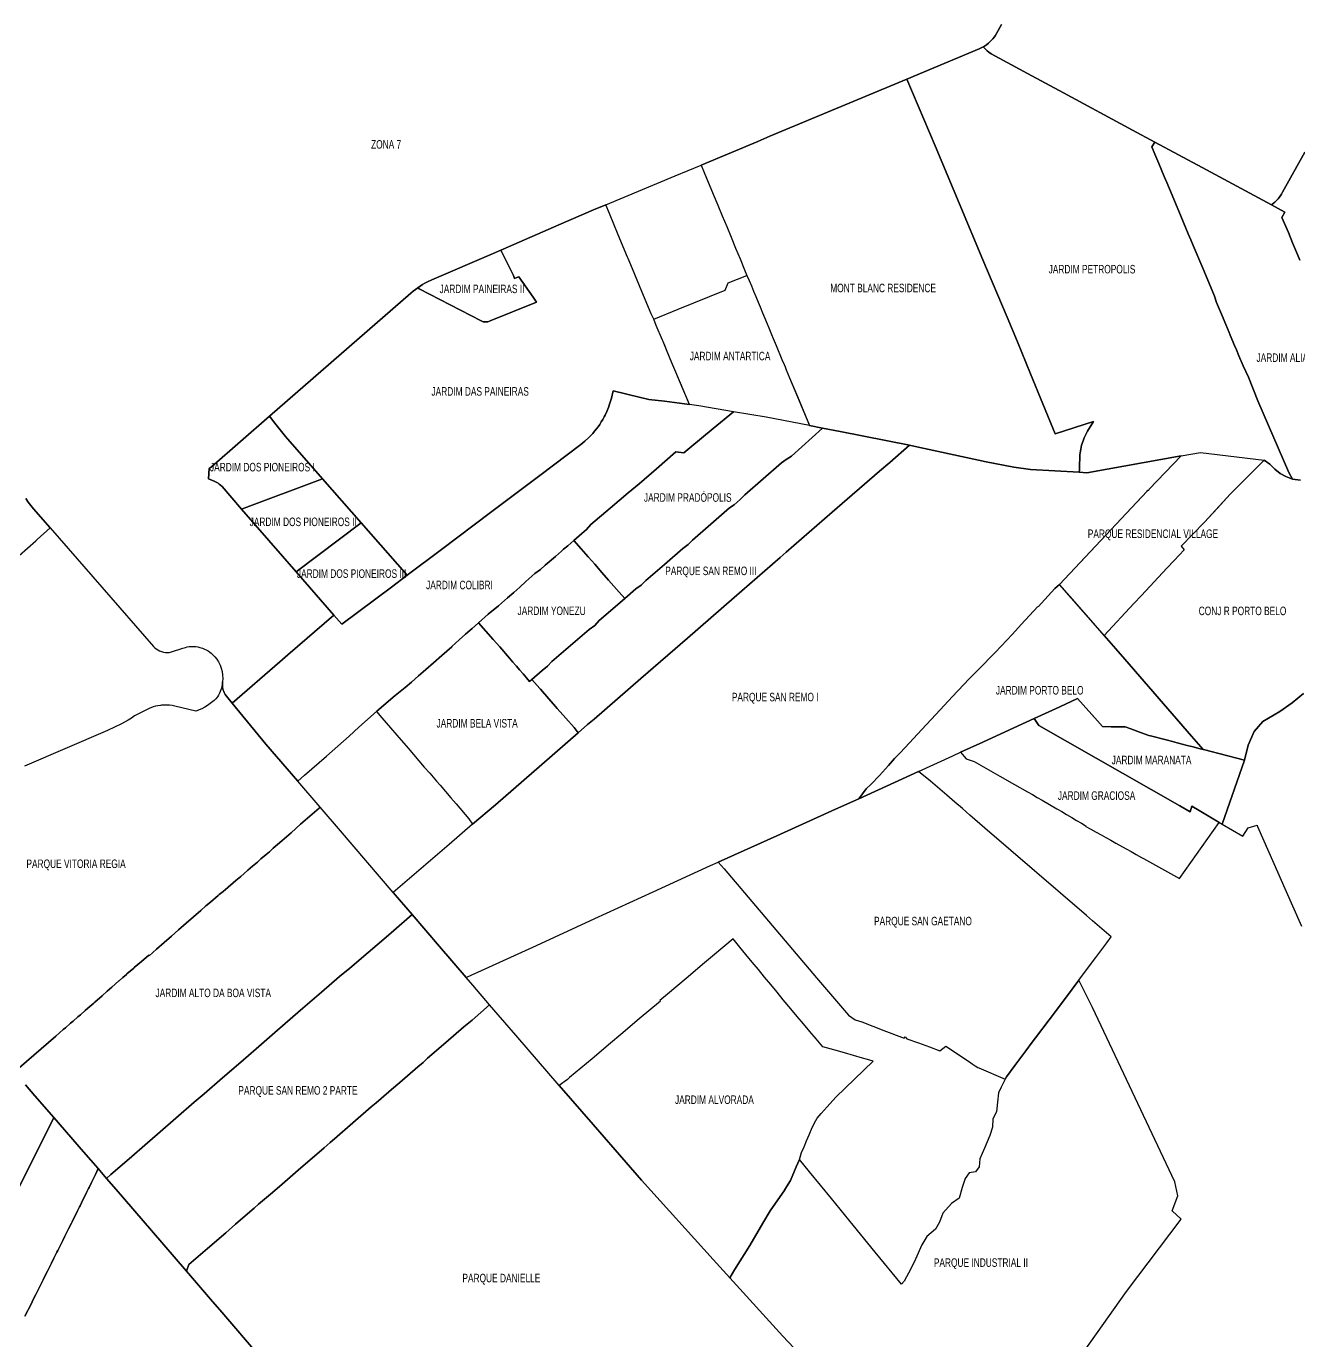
# Model space of a CAD drawing. Header units: millimetres. Extents: x 247112 to 276794, y 7363827 to 7397094.
# Drawn here: x 263044 to 264609, y 7367374 to 7368991 of the extents above; entities that cross this region are included whole.
import ezdxf
from ezdxf.enums import TextEntityAlignment as Align

# ---------------------------------------------------------------- set-up
doc = ezdxf.new("R2010")
doc.units = ezdxf.units.MM
doc.layers.add('BAIRRO', color=3, linetype='Continuous')
doc.styles.add('GEOMAIS', font='', dxfattribs={"width": 0.7, "height": 0.2})
doc.styles.get('GEOMAIS').set_extended_font_data('Arial')

msp = doc.modelspace()

# ---------------------------------------------------------------- linework, layer by layer
at = {"layer": 'BAIRRO'}
for points in [[(263043.50935, 7368409.77588), (263046.54516, 7368405.55339), (263049.71346, 7368401.42939), (263053.01108, 7368397.40804), (263073.66314, 7368373.71324), (263200.6573, 7368228.00866), (263202.25748, 7368226.35542), (263204.02134, 7368224.87808), (263205.92965, 7368223.59273), (263207.9616, 7368222.51341), (263209.37403, 7368221.91422), (263211.56224, 7368221.20324), (263213.05711, 7368220.85781), (263215.33541, 7368220.53669), (263216.86752, 7368220.45546), (263218.40157, 7368220.48106), (263219.93013, 7368220.61336), (263221.44576, 7368220.85172), (263222.94114, 7368221.19498), (263236.9272, 7368225.85271), (263239.95834, 7368226.77049), (263242.27431, 7368227.28419), (263244.61958, 7368227.641), (263246.98354, 7368227.83931), (263249.35548, 7368227.87822), (263252.90487, 7368227.63754), (263255.24985, 7368227.27877), (263257.56539, 7368226.76314), (263260.96064, 7368225.70088), (263263.29331, 7368224.74836), (263265.55589, 7368223.63959), (263267.73793, 7368222.37969), (263269.82935, 7368220.97448), (263271.82049, 7368219.43046), (263273.70215, 7368217.75475), (263276.3005, 7368215.01137), (263278.46161, 7368212.22505), (263280.596, 7368208.82409), (263282.4822, 7368205.00475), (263283.96053, 7368201.0098), (263285.01491, 7368196.88265), (263285.63389, 7368192.66816), (263285.81074, 7368188.41213), (263285.54353, 7368184.16081), (263285.40869, 7368182.47891), (263285.39154, 7368180.79169), (263285.49215, 7368179.10739), (263285.71005, 7368177.43422), (263286.04416, 7368175.78033), (263286.49286, 7368174.15379), (263287.05396, 7368172.56251), (263287.72474, 7368171.01427), (263288.92922, 7368168.78904), (263290.35977, 7368166.70194), (263297.44265, 7368158.12947), (263356.24788, 7368209.08582), (263365.81353, 7368217.37473), (263422.51452, 7368266.5077), (263376.32223, 7368319.53887), (263308.91648, 7368396.92419), (263297.18171, 7368410.91396), (263285.02193, 7368424.53594), (263283.05812, 7368426.46638), (263281.64634, 7368427.64057), (263280.15972, 7368428.71843), (263277.80389, 7368430.14434), (263275.31788, 7368431.32877), (263268.32514, 7368434.24241), (263269.21197, 7368446.84014), (263272.00723, 7368449.06266), (263343.55662, 7368511.35492), (263517.18824, 7368662.67446), (263519.93725, 7368664.98489), (263522.76724, 7368667.19538), (263525.67459, 7368669.30309), (263528.58676, 7368671.26084), (263531.56567, 7368673.11545), (263534.60767, 7368674.86467), (263537.70902, 7368676.50635), (263542.84495, 7368678.93058), (263618.32587, 7368711.52548), (263628.01607, 7368715.71375), (263630.78871, 7368716.91213), (263699.3694, 7368746.55388), (263742.00552, 7368764.98194), (263757.15706, 7368771.31627), (263842.18836, 7368806.86487), (263874.28066, 7368820.28152), (263944.03641, 7368849.44395), (263958.95479, 7368855.6808), (264127.32559, 7368926.06345), (264147.98749, 7368934.69968), (264216.25575, 7368963.23433), (264218.85455, 7368964.41942), (264221.3724, 7368965.76796), (264222.72662, 7368966.58214), (264225.3446, 7368968.3514), (264227.83113, 7368970.30109), (264229.0212, 7368971.34058), (264231.23965, 7368973.49255), (264233.30419, 7368975.79259), (264235.20496, 7368978.22971), (264235.20496, 7368978.22971), (264236.09106, 7368979.49607), (264237.72941, 7368982.11682), (264243.62469, 7368993.08792)], [(264243.62469, 7368993.08792), (264237.72941, 7368982.11682), (264236.09106, 7368979.49607), (264235.20496, 7368978.22971), (264233.30419, 7368975.79259), (264231.23965, 7368973.49255), (264229.0212, 7368971.34058), (264227.83113, 7368970.30109), (264225.3446, 7368968.3514), (264222.72662, 7368966.58214), (264221.3724, 7368965.76796), (264223.66246, 7368963.10745), (264226.20603, 7368960.68818), (264228.03021, 7368959.22133), (264230.93901, 7368957.25626), (264275.90042, 7368932.9527), (264319.977, 7368909.17025), (264404.89746, 7368863.34962), (264432.32161, 7368848.55234), (264490.5487, 7368817.13469), (264575.73734, 7368771.16936), (264577.99462, 7368772.85614), (264580.14128, 7368774.68161), (264582.16882, 7368776.63855), (264584.06919, 7368778.7192), (264586.62802, 7368782.00159), (264588.15964, 7368784.31584), (264589.5449, 7368786.72057), (264616.77493, 7368836.30251)], [(264610.65318, 7368703.38801), (264607.80527, 7368710.25872), (264601.86475, 7368724.74435), (264596.65412, 7368737.4502), (264588.70408, 7368755.54743), (264592.15651, 7368762.31004), (264575.73734, 7368771.16936), (264490.5487, 7368817.13469), (264490.5487, 7368817.13469), (264432.32161, 7368848.55234), (264428.51667, 7368842.76638), (264432.41858, 7368833.50188), (264437.21422, 7368822.11533), (264443.94518, 7368806.13369), (264447.21476, 7368798.88217), (264450.24335, 7368791.09573), (264461.91191, 7368763.45794), (264473.58047, 7368735.82017), (264476.78982, 7368728.42846), (264479.70233, 7368721.14998), (264491.44421, 7368693.24837), (264502.8987, 7368666.02968), (264505.87562, 7368659.14024), (264508.34813, 7368650.98128), (264514.23556, 7368636.96793), (264519.7357, 7368623.87639), (264523.84145, 7368614.10382), (264525.11965, 7368611.06143), (264530.5036, 7368598.24647), (264532.82761, 7368592.71482), (264535.88755, 7368585.4315), (264541.07038, 7368573.09526), (264547.7068, 7368559.24631), (264559.04323, 7368530.20188), (264597.09961, 7368441.82641), (264601.9064, 7368433.79586), (264611.54446, 7368432.66708)], [(264616.77493, 7368836.30251), (264589.5449, 7368786.72057), (264588.15964, 7368784.31584), (264586.62802, 7368782.00159), (264584.06919, 7368778.7192), (264582.16882, 7368776.63855), (264580.14128, 7368774.68161), (264577.99462, 7368772.85614), (264575.73734, 7368771.16936), (264592.15651, 7368762.31004), (264588.70408, 7368755.54743), (264596.65412, 7368737.4502), (264601.86475, 7368724.74435), (264607.80527, 7368710.25872), (264610.65318, 7368703.38801)], [(264611.54446, 7368432.66708), (264601.9064, 7368433.79586), (264601.9064, 7368433.79586), (264601.9064, 7368433.79586), (264593.57078, 7368437.18221), (264593.57078, 7368437.18221), (264593.57078, 7368437.18221), (264586.71126, 7368440.82904), (264586.71126, 7368440.82904), (264586.71126, 7368440.82904), (264579.85174, 7368446.0388), (264579.85174, 7368446.0388), (264579.85174, 7368446.0388), (264573.68685, 7368452.20369), (264573.68685, 7368452.20369), (264573.68685, 7368452.20369), (264566.78879, 7368457.31219), (264566.78879, 7368457.31219), (264566.78879, 7368457.31219), (264531.65797, 7368421.95233), (264531.65797, 7368421.95233), (264525.10404, 7368415.24458), (264525.10404, 7368415.24458), (264525.10404, 7368415.24458), (264508.91187, 7368397.65309), (264508.91187, 7368397.65309), (264508.91187, 7368397.65309), (264493.27724, 7368380.66731), (264493.27724, 7368380.66731), (264493.27724, 7368380.66731), (264464.60963, 7368351.17981), (264464.60963, 7368351.17981), (264464.60963, 7368351.17981), (264468.61331, 7368346.6117), (264456.3546, 7368333.56639), (264447.2641, 7368324.07697), (264415.81306, 7368290.46369), (264406.61971, 7368280.55934), (264369.95849, 7368241.44984), (264369.95849, 7368241.44984), (264369.95849, 7368241.44984), (264395.60079, 7368212.13377), (264395.60079, 7368212.13377), (264395.60079, 7368212.13377), (264477.6372, 7368117.40927), (264477.6372, 7368117.40927), (264477.6372, 7368117.40927), (264491.67961, 7368101.195), (264491.67961, 7368101.195), (264491.67961, 7368101.195), (264493.95886, 7368100.6104), (264493.95886, 7368100.6104), (264493.95886, 7368100.6104), (264501.73501, 7368098.61198), (264501.73501, 7368098.61198), (264501.73501, 7368098.61198), (264511.19562, 7368096.18939), (264511.19562, 7368096.18939), (264511.19562, 7368096.18939), (264542.7678, 7368088.09152), (264542.7678, 7368088.09152), (264542.7678, 7368088.09152), (264547.00151, 7368106.5434), (264547.00151, 7368106.5434), (264547.00151, 7368106.5434), (264554.62561, 7368123.21177), (264554.62561, 7368123.21177), (264554.62561, 7368123.21177), (264565.40268, 7368135.35839), (264565.40268, 7368135.35839), (264565.40268, 7368135.35839), (264585.93658, 7368147.79719), (264585.93658, 7368147.79719), (264585.93658, 7368147.79719), (264601.17378, 7368158.37859), (264601.17378, 7368158.37859), (264601.17378, 7368158.37859), (264615.24658, 7368170.01719)], [(263035.3603, 7368339.85276), (263055.7839, 7368357.75881), (263057.73164, 7368359.46647), (263073.66314, 7368373.71324), (263053.01108, 7368397.40804), (263049.71346, 7368401.42939), (263046.54516, 7368405.55339), (263046.54516, 7368405.55339), (263043.50935, 7368409.77588)], [(263034.87919, 7367708.94739), (263044.32348, 7367717.13362), (263053.39001, 7367724.9924), (263062.38196, 7367732.78654), (263071.4482, 7367740.64507), (263080.51667, 7367748.50554), (263089.58514, 7367756.366), (263092.26073, 7367758.68518), (263098.65361, 7367764.22647), (263101.72743, 7367766.89082), (263107.72208, 7367772.08693), (263110.79532, 7367774.75079), (263116.71683, 7367779.8835), (263119.86327, 7367782.61081), (263127.24778, 7367789.01163), (263128.5579, 7367790.14723), (263137.62585, 7367798.00724), (263143.79487, 7367803.62336), (263149.23533, 7367808.77909), (263158.24472, 7367816.53286), (263158.79229, 7367817.00411), (263162.79241, 7367820.44674), (263167.34012, 7367824.36064), (263167.88172, 7367824.82705), (263176.41077, 7367832.16713), (263176.97585, 7367832.65345), (263185.73926, 7367840.19552), (263194.84967, 7367848.03622), (263195.47297, 7367847.31203), (263204.33898, 7367855.25509), (263213.98617, 7367863.55647), (263222.66462, 7367871.54745), (263231.5327, 7367879.17959), (263241.01519, 7367887.34051), (263249.96942, 7367895.0468), (263259.06551, 7367902.87518), (263265.16944, 7367908.55283), (263270.68432, 7367913.20536), (263280.30294, 7367921.36196), (263281.58299, 7367922.44744), (263286.40452, 7367926.53609), (263291.95606, 7367931.2438), (263292.67631, 7367931.85458), (263298.77785, 7367937.02868), (263302.00883, 7367939.76855), (263307.93095, 7367944.79052), (263312.38122, 7367948.56435), (263316.89526, 7367952.47894), (263322.61148, 7367957.43608), (263328.42641, 7367962.47882), (263332.8687, 7367966.3312), (263339.09037, 7367971.72666), (263343.2111, 7367975.30018), (263348.07541, 7367979.51853), (263358.65223, 7367988.69081), (263370.0118, 7367998.54189), (263381.4587, 7368009.08598), (263404.28388, 7368028.81856), (263405.70119, 7368030.04384), (263378.13391, 7368062.19297), (263339.02387, 7368107.80334), (263297.44265, 7368158.12947), (263290.35977, 7368166.70194), (263288.92922, 7368168.78904), (263287.72474, 7368171.01427), (263287.05396, 7368172.56251), (263286.49286, 7368174.15379), (263286.04416, 7368175.78033), (263285.71005, 7368177.43422), (263285.49215, 7368179.10739), (263285.39154, 7368180.79169), (263285.40869, 7368182.47891), (263285.54353, 7368184.16081), (263284.57215, 7368178.46365), (263284.14714, 7368176.40891), (263283.57911, 7368174.38903), (263282.87086, 7368172.41395), (263282.02587, 7368170.49338), (263280.51127, 7368167.73536), (263279.34404, 7368165.99175), (263277.37132, 7368163.5404), (263275.15198, 7368161.30989), (263272.08008, 7368158.70946), (263270.48181, 7368157.48621), (263267.16925, 7368155.20022), (263263.71393, 7368153.13635), (263260.13072, 7368151.30348), (263252.63062, 7368148.11601), (263227.02177, 7368154.35147), (263223.7844, 7368155.02818), (263220.50966, 7368155.49137), (263217.2116, 7368155.73905), (263213.90441, 7368155.77015), (263210.60228, 7368155.58455), (263209.09413, 7368155.42458), (263206.09813, 7368154.95357), (263203.14038, 7368154.28302), (263200.23418, 7368153.41592), (263197.39256, 7368152.35617), (263195.99997, 7368151.7555), (263177.30058, 7368142.40289), (263173.49431, 7368139.55802), (263169.44541, 7368137.07055), (263161.13919, 7368132.63086), (263152.70712, 7368128.4351), (263144.15637, 7368124.48684), (263041.82462, 7368080.72563)], [(264615.24658, 7368170.01719), (264601.17378, 7368158.37859), (264585.93658, 7368147.79719), (264565.40268, 7368135.35839), (264554.62561, 7368123.21177), (264547.00151, 7368106.5434), (264542.7678, 7368088.09152), (264515.31691, 7368009.22026), (264540.67816, 7367994.24757), (264547.33663, 7368004.838), (264558.38453, 7368007.91282), (264558.84227, 7368006.51293), (264578.69015, 7367960.91622), (264592.45367, 7367929.8373), (264612.96691, 7367883.51708)], [(263043.16757, 7367688.37356), (263054.7764, 7367675.01668), (263078.10866, 7367648.17107), (263114.73676, 7367606.02754), (263132.47569, 7367585.6175), (263132.70318, 7367585.35291), (263143.03756, 7367573.33351), (263148.22144, 7367577.90123), (263170.71271, 7367597.5351), (263193.12743, 7367617.10214), (263205.49858, 7367627.78016), (263228.22673, 7367647.50378), (263250.66491, 7367666.97576), (263262.84431, 7367677.25664), (263285.55706, 7367697.23882), (263307.92011, 7367716.37628), (263327.08136, 7367732.91524), (263349.89572, 7367752.72128), (263372.1954, 7367772.08051), (263384.23486, 7367782.71664), (263407.20439, 7367802.53557), (263429.46412, 7367821.74206), (263442.11703, 7367831.83118), (263464.64641, 7367851.16388), (263486.81638, 7367870.18817), (263496.36484, 7367878.46227), (263518.9529, 7367897.96902), (263495.63687, 7367925.16032), (263430.57693, 7368001.03361), (263405.70119, 7368030.04384), (263405.70119, 7368030.04384), (263404.28388, 7368028.81856), (263381.4587, 7368009.08598), (263370.0118, 7367998.54189), (263358.65223, 7367988.69081), (263348.07541, 7367979.51853), (263343.2111, 7367975.30018), (263339.09037, 7367971.72666), (263332.8687, 7367966.3312), (263328.42641, 7367962.47882), (263322.61148, 7367957.43608), (263316.89526, 7367952.47894), (263312.38122, 7367948.56435), (263307.93095, 7367944.79052), (263302.00883, 7367939.76855), (263298.77785, 7367937.02868), (263292.67631, 7367931.85458), (263291.95606, 7367931.2438), (263286.40452, 7367926.53609), (263281.58299, 7367922.44744), (263280.30294, 7367921.36196), (263270.68432, 7367913.20536), (263265.16944, 7367908.55283), (263259.06551, 7367902.87518), (263249.96942, 7367895.0468), (263241.01519, 7367887.34051), (263231.5327, 7367879.17959), (263222.66462, 7367871.54745), (263213.98617, 7367863.55647), (263204.33898, 7367855.25509), (263195.47297, 7367847.31203), (263194.84967, 7367848.03622), (263185.73926, 7367840.19552), (263176.97585, 7367832.65345), (263176.41077, 7367832.16713), (263167.88172, 7367824.82705), (263167.34012, 7367824.36064), (263162.79241, 7367820.44674), (263158.79229, 7367817.00411), (263158.24472, 7367816.53286), (263149.23533, 7367808.77909), (263143.79487, 7367803.62336), (263137.62585, 7367798.00724), (263128.5579, 7367790.14723), (263127.24778, 7367789.01163), (263119.86327, 7367782.61081), (263116.71683, 7367779.8835), (263110.79532, 7367774.75079), (263107.72208, 7367772.08693), (263101.72743, 7367766.89082), (263098.65361, 7367764.22647), (263092.26073, 7367758.68518), (263089.58514, 7367756.366), (263080.51667, 7367748.50554), (263071.4482, 7367740.64507), (263062.38196, 7367732.78654), (263053.39001, 7367724.9924), (263044.32348, 7367717.13362), (263034.87919, 7367708.94739)], [(264250.03874, 7367225.88934), (264397.57106, 7367434.1855), (264464.89906, 7367523.31594), (264453.69757, 7367533.23475), (264460.71624, 7367551.81123), (264457.17542, 7367568.94904), (264355.71339, 7367783.44273), (264338.98911, 7367817.36281), (264322.37704, 7367795.18393), (264302.37738, 7367768.48225), (264285.78679, 7367746.33206), (264281.62326, 7367740.7733), (264273.80669, 7367730.33735), (264260.22829, 7367712.20873), (264249.84096, 7367698.34054), (264248.39833, 7367695.44089), (264243.49235, 7367685.57999), (264240.12651, 7367678.41401), (264238.72308, 7367667.18656), (264237.67051, 7367655.08196), (264233.10935, 7367646.66137), (264232.7585, 7367636.48649), (264229.42535, 7367625.96075), (264222.75905, 7367610.34757), (264216.96989, 7367597.54126), (264216.09274, 7367587.71723), (264211.70702, 7367581.40179), (264204.16357, 7367580.0986), (264199.15132, 7367573.33206), (264195.39213, 7367562.05448), (264191.63293, 7367548.772), (264182.36026, 7367542.25607), (264171.58391, 7367530.47726), (264167.32349, 7367519.4503), (264162.56185, 7367510.92946), (264152.03611, 7367501.65679), (264145.77079, 7367491.38166), (264138.00179, 7367474.08938), (264132.23769, 7367462.05996), (264123.96747, 7367447.02319), (264120.76777, 7367442.92757), (264088.47948, 7367482.40907), (264061.2617, 7367515.69044), (264034.51064, 7367548.40111), (264007.6356, 7367581.26339), (263995.23931, 7367596.42133), (263991.23374, 7367587.67973), (263984.304, 7367570.76466), (263984.25732, 7367570.6507), (263977.15461, 7367559.47091), (263977.0719, 7367559.35015), (263959.35624, 7367533.48298), (263950.05332, 7367518.26648), (263934.03301, 7367490.73638), (263915.45971, 7367460.75602), (263909.52135, 7367450.81166), (263974.85489, 7367379.09373), (264037.16429, 7367312.96696)], [(264037.16429, 7367312.96696), (263974.85489, 7367379.09373), (263909.52135, 7367450.81166), (263888.9066, 7367473.44088), (263800.85859, 7367571.28755), (263768.62301, 7367608.30158), (263741.3667, 7367639.59825), (263699.68492, 7367687.71948), (263699.68492, 7367687.71948), (263646.23685, 7367749.4248), (263624.48262, 7367774.53987), (263614.10814, 7367786.69052), (263592.5751, 7367768.10179), (263582.28418, 7367759.85525), (263560.23492, 7367740.69145), (263537.82821, 7367721.21697), (263532.30522, 7367716.07288), (263525.91512, 7367710.64288), (263503.6554, 7367691.43639), (263493.50749, 7367682.68042), (263480.73836, 7367671.557), (263474.73033, 7367666.37048), (263468.36293, 7367661.18646), (263445.96358, 7367641.74071), (263423.20925, 7367621.98678), (263417.92486, 7367617.33227), (263410.48442, 7367610.9092), (263404.36861, 7367605.55432), (263381.88507, 7367586.14198), (263358.8536, 7367566.25655), (263346.97971, 7367555.98918), (263329.96723, 7367541.41673), (263324.41608, 7367536.66176), (263316.28804, 7367529.69949), (263301.56086, 7367517.08456), (263289.52213, 7367506.35584), (263266.93715, 7367486.88375), (263244.25415, 7367467.40836), (263241.09254, 7367459.29065), (263270.72488, 7367424.82674), (263284.63326, 7367408.6506), (263331.05738, 7367354.65702)], [(262998.09403, 7367488.4823), (263078.10866, 7367648.17107), (263054.7764, 7367675.01668), (263043.16757, 7367688.37356)], [(263042.56686, 7367403.57954), (263046.12624, 7367410.72958), (263047.02332, 7367412.53164), (263049.6914, 7367417.89125), (263051.47501, 7367421.47416), (263053.25657, 7367425.05293), (263055.93147, 7367430.42626), (263056.82173, 7367432.21461), (263060.3869, 7367439.37628), (263064.84335, 7367448.32838), (263067.30033, 7367453.90775), (263070.30501, 7367459.26516), (263075.13692, 7367468.97146), (263078.26024, 7367475.24556), (263081.8254, 7367482.40724), (263082.822, 7367484.40919), (263085.39057, 7367489.56891), (263087.08058, 7367492.9638), (263088.95573, 7367496.73059), (263091.62587, 7367502.09435), (263092.51566, 7367503.88174), (263096.08083, 7367511.04342), (263099.63327, 7367518.17955), (263100.44995, 7367519.82009), (263103.19844, 7367525.34122), (263105.01242, 7367528.98514), (263106.7636, 7367532.5029), (263109.57489, 7367538.15019), (263110.32877, 7367539.66457), (263113.89393, 7367546.82625), (263117.30855, 7367553.68551), (263118.35039, 7367555.77834), (263120.87371, 7367560.84718), (263121.42534, 7367561.95529), (263124.5003, 7367568.13223), (263129.41073, 7367577.99628), (263132.70318, 7367585.35291), (263132.47569, 7367585.6175), (263132.47569, 7367585.6175), (263114.73676, 7367606.02754), (263078.10866, 7367648.17107), (262998.09403, 7367488.4823)], [(263331.05738, 7367354.65702), (263284.63326, 7367408.6506), (263270.72488, 7367424.82674), (263241.09254, 7367459.29065), (263198.26905, 7367509.09651), (263154.73951, 7367559.72356), (263143.03756, 7367573.33351), (263132.70318, 7367585.35291), (263129.41073, 7367577.99628), (263124.5003, 7367568.13223), (263121.42534, 7367561.95529), (263120.87371, 7367560.84718), (263118.35039, 7367555.77834), (263117.30855, 7367553.68551), (263113.89393, 7367546.82625), (263110.32877, 7367539.66457), (263109.57489, 7367538.15019), (263106.7636, 7367532.5029), (263105.01242, 7367528.98514), (263103.19844, 7367525.34122), (263100.44995, 7367519.82009), (263099.63327, 7367518.17955), (263096.08083, 7367511.04342), (263092.51566, 7367503.88174), (263091.62587, 7367502.09435), (263088.95573, 7367496.73059), (263087.08058, 7367492.9638), (263085.39057, 7367489.56891), (263082.822, 7367484.40919), (263081.8254, 7367482.40724), (263078.26024, 7367475.24556), (263075.13692, 7367468.97146), (263070.30501, 7367459.26516), (263067.30033, 7367453.90775), (263064.84335, 7367448.32838), (263060.3869, 7367439.37628), (263056.82173, 7367432.21461), (263055.93147, 7367430.42626), (263053.25657, 7367425.05293), (263051.47501, 7367421.47416), (263049.6914, 7367417.89125), (263047.02332, 7367412.53164), (263046.12624, 7367410.72958), (263042.56686, 7367403.57954)]]:
    msp.add_lwpolyline(points, dxfattribs=at)
for points in [[(264566.78879, 7368457.31219), (264573.68685, 7368452.20369), (264579.85174, 7368446.0388), (264586.71126, 7368440.82904), (264593.57078, 7368437.18221), (264601.9064, 7368433.79586), (264597.09961, 7368441.82641), (264559.04323, 7368530.20188), (264547.7068, 7368559.24631), (264541.07038, 7368573.09526), (264535.88755, 7368585.4315), (264532.82761, 7368592.71482), (264530.5036, 7368598.24647), (264525.11965, 7368611.06143), (264523.84145, 7368614.10382), (264519.7357, 7368623.87639), (264514.23556, 7368636.96793), (264508.34813, 7368650.98128), (264505.87562, 7368659.14024), (264502.8987, 7368666.02968), (264491.44421, 7368693.24837), (264479.70233, 7368721.14998), (264476.78982, 7368728.42846), (264473.58047, 7368735.82017), (264461.91191, 7368763.45794), (264450.24335, 7368791.09573), (264447.21476, 7368798.88217), (264443.94518, 7368806.13369), (264437.21422, 7368822.11533), (264432.41858, 7368833.50188), (264428.51667, 7368842.76638), (264432.32161, 7368848.55234), (264404.89746, 7368863.34962), (264319.977, 7368909.17025), (264275.90042, 7368932.9527), (264230.93901, 7368957.25626), (264228.03021, 7368959.22133), (264226.20603, 7368960.68818), (264223.66246, 7368963.10745), (264221.3724, 7368965.76796), (264221.3724, 7368965.76796), (264218.85455, 7368964.41942), (264216.25575, 7368963.23433), (264147.98749, 7368934.69968), (264127.32559, 7368926.06345), (264162.00438, 7368843.73042), (264191.69157, 7368773.22562), (264221.00594, 7368703.60621), (264250.64035, 7368633.22675), (264263.51058, 7368602.66092), (264279.51692, 7368563.55303), (264309.89443, 7368489.33242), (264357.04283, 7368504.62581), (264349.60538, 7368492.92488), (264347.32311, 7368488.75739), (264345.33561, 7368484.44154), (264344.45546, 7368482.23445), (264342.92765, 7368477.73528), (264342.28184, 7368475.44862), (264341.23029, 7368470.81494), (264340.50291, 7368466.11945), (264340.26194, 7368463.75559), (264340.02689, 7368459.00991), (264339.85014, 7368451.66173), (264339.7432, 7368447.21548), (264339.58958, 7368445.13368), (264339.21, 7368442.19982), (264348.53382, 7368441.64873), (264464.90383, 7368462.40528), (264488.57921, 7368466.62818), (264566.78879, 7368457.31219)], [(263905.8031, 7368744.47673), (263911.24986, 7368731.37838), (263916.77894, 7368718.08213), (263922.30803, 7368704.78589), (263927.8371, 7368691.48965), (263930.71769, 7368684.56238), (263933.36617, 7368678.1934), (263936.09346, 7368671.63478), (263938.89525, 7368664.89715), (263941.46925, 7368658.70714), (263944.42432, 7368651.6009), (263946.84504, 7368645.7795), (263949.95336, 7368638.30464), (263952.22082, 7368632.85187), (263955.48247, 7368625.00841), (263957.59661, 7368619.92423), (263961.01154, 7368611.71216), (263962.9724, 7368606.99659), (263966.54057, 7368598.41589), (263968.34818, 7368594.06896), (263972.06964, 7368585.11964), (263973.72397, 7368581.14132), (263976.40449, 7368574.69525), (263977.59871, 7368571.82339), (263979.09976, 7368568.21369), (263983.12784, 7368558.52716), (263992.64294, 7368535.64536), (264007.59269, 7368499.69438), (264023.63586, 7368496.64338), (264045.47669, 7368492.48982), (264130.61138, 7368475.48903), (264139.73398, 7368473.66732), (264224.72482, 7368455.13439), (264258.75011, 7368448.32933), (264279.59965, 7368445.72314), (264339.21, 7368442.19982), (264339.58958, 7368445.13368), (264339.7432, 7368447.21548), (264339.85014, 7368451.66173), (264340.02689, 7368459.00991), (264340.26194, 7368463.75559), (264340.50291, 7368466.11945), (264341.23029, 7368470.81494), (264342.28184, 7368475.44862), (264342.92765, 7368477.73528), (264344.45546, 7368482.23445), (264345.33561, 7368484.44154), (264347.32311, 7368488.75739), (264349.60538, 7368492.92488), (264357.04283, 7368504.62581), (264309.89443, 7368489.33242), (264279.51692, 7368563.55303), (264263.51058, 7368602.66092), (264250.64035, 7368633.22675), (264221.00594, 7368703.60621), (264191.69157, 7368773.22562), (264162.00438, 7368843.73042), (264127.32559, 7368926.06345), (263958.95479, 7368855.6808), (263944.03641, 7368849.44395), (263874.28066, 7368820.28152), (263878.17471, 7368810.91715), (263889.21588, 7368784.36548), (263894.74495, 7368771.06923), (263900.27402, 7368757.77298), (263905.8031, 7368744.47673)], [(263456.0488, 7368380.00781), (263512.65344, 7368315.44817), (263554.9256, 7368347.18929), (263615.20464, 7368392.59641), (263675.77729, 7368438.32606), (263726.39166, 7368476.50557), (263731.38886, 7368480.58749), (263736.12533, 7368484.96927), (263738.59452, 7368487.48194), (263740.97785, 7368490.07621), (263743.27261, 7368492.74913), (263745.47623, 7368495.49768), (263747.58619, 7368498.31876), (263749.60013, 7368501.20918), (263751.51575, 7368504.16567), (263753.33091, 7368507.18488), (263755.04354, 7368510.26341), (263756.20652, 7368512.51619), (263758.33683, 7368517.11691), (263760.3007, 7368522.1097), (263761.16839, 7368524.64839), (263763.85486, 7368533.45463), (263766.22084, 7368542.35233), (263798.03318, 7368534.62326), (263810.05063, 7368531.72749), (263829.30749, 7368529.84524), (263859.96512, 7368525.63114), (263847.42153, 7368555.55902), (263844.32522, 7368562.59393), (263838.28183, 7368577.06409), (263835.3861, 7368583.99759), (263832.46333, 7368590.99581), (263827.44674, 7368603.00744), (263826.72022, 7368604.74699), (263819.09805, 7368622.99737), (263815.94854, 7368630.65077), (263812.80839, 7368637.01831), (263801.30134, 7368664.75474), (263789.84249, 7368692.37495), (263784.45143, 7368705.36949), (263783.81718, 7368706.89828), (263772.32123, 7368734.60793), (263761.48152, 7368760.7358), (263757.15706, 7368771.31627), (263742.00552, 7368764.98194), (263699.3694, 7368746.55388), (263630.78871, 7368716.91213), (263628.01607, 7368715.71375), (263632.14059, 7368707.28887), (263643.34087, 7368684.41081), (263644.89178, 7368680.63519), (263647.42884, 7368681.70713), (263649.93204, 7368682.76477), (263667.57125, 7368657.85538), (263671.80855, 7368651.69046), (263615.00467, 7368628.57443), (263613.85309, 7368628.0496), (263611.83399, 7368627.44536), (263609.74149, 7368627.19361), (263608.05567, 7368627.2513), (263606.39348, 7368627.53842), (263605.18108, 7368627.90126), (263603.63442, 7368628.57443), (263527.55923, 7368668.07727), (263525.67459, 7368669.30309), (263522.76724, 7368667.19538), (263519.93725, 7368664.98489), (263517.18824, 7368662.67446), (263343.55662, 7368511.35492), (263349.78967, 7368502.7277), (263356.28908, 7368494.29932), (263363.04851, 7368486.07801), (263408.46269, 7368434.28149), (263456.0488, 7368380.00781)], [(263525.67459, 7368669.30309), (263527.55923, 7368668.07727), (263603.63442, 7368628.57443), (263605.18108, 7368627.90126), (263606.39348, 7368627.53842), (263608.05567, 7368627.2513), (263609.74149, 7368627.19361), (263611.83399, 7368627.44536), (263613.85309, 7368628.0496), (263615.00467, 7368628.57443), (263671.80855, 7368651.69046), (263667.57125, 7368657.85538), (263649.93204, 7368682.76477), (263647.42884, 7368681.70713), (263644.89178, 7368680.63519), (263643.34087, 7368684.41081), (263632.14059, 7368707.28887), (263628.01607, 7368715.71375), (263618.32587, 7368711.52548), (263542.84495, 7368678.93058), (263537.70902, 7368676.50635), (263534.60767, 7368674.86467), (263531.56567, 7368673.11545), (263528.58676, 7368671.26084), (263525.67459, 7368669.30309)], [(263815.94854, 7368630.65077), (263846.21634, 7368642.87748), (263903.79118, 7368666.13489), (263907.71176, 7368675.28583), (263930.71769, 7368684.56238), (263933.36615, 7368678.19339), (263936.09346, 7368671.63478), (263938.89525, 7368664.89715), (263941.46925, 7368658.70714), (263944.42432, 7368651.6009), (263946.84504, 7368645.7795), (263949.95336, 7368638.30464), (263952.22082, 7368632.85187), (263955.48243, 7368625.00839), (263957.59661, 7368619.92423), (263961.0115, 7368611.71214), (263962.9724, 7368606.99659), (263966.54057, 7368598.41589), (263968.34818, 7368594.06896), (263972.06964, 7368585.11964), (263973.72397, 7368581.14132), (263976.40449, 7368574.69525), (263977.59871, 7368571.82339), (263979.09976, 7368568.21369), (263983.12778, 7368558.52714), (263992.83073, 7368535.19359), (264007.59269, 7368499.69438), (263954.11516, 7368509.86443), (263914.21675, 7368516.71215), (263871.44094, 7368524.0537), (263859.96512, 7368525.63114), (263844.32522, 7368562.59393), (263838.28183, 7368577.06409), (263832.46333, 7368590.99581), (263829.49499, 7368598.10315), (263827.44674, 7368603.00744), (263826.72022, 7368604.74699), (263819.09805, 7368622.99737), (263815.94854, 7368630.65077)], [(263612.20931, 7368267.54464), (263625.07437, 7368278.05253), (263636.26178, 7368287.78813), (263643.8712, 7368294.41005), (263647.5964, 7368297.65182), (263651.35484, 7368301.03667), (263658.78559, 7368307.72879), (263669.81772, 7368317.66432), (263676.8823, 7368322.68538), (263682.58363, 7368328.03182), (263694.99016, 7368338.75815), (263702.59232, 7368345.33076), (263705.13393, 7368347.52816), (263710.15715, 7368351.87108), (263717.65446, 7368358.35304), (263727.57635, 7368366.93121), (263733.50077, 7368371.74425), (263738.79112, 7368377.79905), (263762.21001, 7368397.88634), (263784.62251, 7368417.11042), (263797.95506, 7368427.82856), (263819.56249, 7368446.65869), (263843.31505, 7368467.35824), (263852.92356, 7368466.10494), (263860.40996, 7368472.28615), (263889.22516, 7368496.07764), (263914.21675, 7368516.71215), (263871.44094, 7368524.0537), (263859.96512, 7368525.63114), (263829.30749, 7368529.84524), (263810.05063, 7368531.72749), (263798.03318, 7368534.62326), (263766.22084, 7368542.35233), (263763.85486, 7368533.45463), (263761.16839, 7368524.64839), (263760.3007, 7368522.1097), (263758.33683, 7368517.11691), (263756.20652, 7368512.51619), (263755.04354, 7368510.26341), (263753.33091, 7368507.18488), (263751.51575, 7368504.16567), (263749.60013, 7368501.20918), (263747.58619, 7368498.31876), (263745.47623, 7368495.49768), (263743.27261, 7368492.74913), (263740.97785, 7368490.07621), (263738.59452, 7368487.48194), (263736.12533, 7368484.96927), (263731.38886, 7368480.58749), (263726.39166, 7368476.50557), (263675.77729, 7368438.32606), (263615.20464, 7368392.59641), (263554.9256, 7368347.18929), (263512.65344, 7368315.44817), (263493.2574, 7368300.88416), (263432.38464, 7368255.17629), (263422.51452, 7368266.5077), (263365.81353, 7368217.37473), (263356.24788, 7368209.08582), (263297.44265, 7368158.12947), (263339.02387, 7368107.80334), (263378.13391, 7368062.19297), (263386.60174, 7368069.41908), (263413.44889, 7368093.05937), (263441.21769, 7368117.51123), (263453.09967, 7368128.40437), (263475.07276, 7368147.71966), (263475.53202, 7368148.12337), (263497.82648, 7368167.72115), (263510.25684, 7368177.45294), (263517.89317, 7368184.09187), (263526.83621, 7368191.86683), (263532.52177, 7368196.80979), (263535.77924, 7368199.6418), (263545.08087, 7368207.72852), (263555.50039, 7368216.78712), (263567.44734, 7368227.55726), (263567.61433, 7368227.70644), (263576.74573, 7368235.86383), (263584.60894, 7368242.91215), (263590.12998, 7368247.82043), (263592.52541, 7368249.96035), (263600.38678, 7368257.01078), (263612.20931, 7368267.54464)], [(263343.55662, 7368511.35492), (263272.00723, 7368449.06266), (263269.21197, 7368446.84014), (263268.32514, 7368434.24241), (263275.31788, 7368431.32877), (263277.80389, 7368430.14434), (263280.15972, 7368428.71843), (263281.64634, 7368427.64057), (263283.05812, 7368426.46638), (263285.02193, 7368424.53594), (263297.18171, 7368410.91396), (263308.91648, 7368396.92419), (263408.46269, 7368434.28149), (263363.04851, 7368486.07801), (263356.28908, 7368494.29932), (263349.78967, 7368502.7277), (263343.55662, 7368511.35492)], [(264023.63586, 7368496.64338), (264007.59269, 7368499.69438), (263954.11516, 7368509.86443), (263914.21675, 7368516.71215), (263889.22516, 7368496.07764), (263860.40996, 7368472.28615), (263852.92356, 7368466.10494), (263843.31505, 7368467.35824), (263819.56249, 7368446.65869), (263797.95506, 7368427.82856), (263784.62251, 7368417.11042), (263762.21001, 7368397.88634), (263738.79112, 7368377.79905), (263733.50077, 7368371.74425), (263727.57635, 7368366.93121), (263717.65446, 7368358.35304), (263726.92323, 7368347.85509), (263735.50718, 7368338.13277), (263739.71014, 7368333.27771), (263743.394, 7368329.22846), (263752.27219, 7368319.06289), (263760.52266, 7368309.61607), (263767.09566, 7368302.08994), (263773.66866, 7368294.56382), (263780.29535, 7368286.97623), (263793.94181, 7368298.80167), (263800.74386, 7368303.47031), (263806.21288, 7368309.1143), (263829.04438, 7368328.80109), (263851.69275, 7368348.32997), (263858.33327, 7368353.38113), (263863.57877, 7368358.69776), (263886.15597, 7368378.37303), (263909.06514, 7368398.33758), (263914.79124, 7368402.31137), (263922.33526, 7368408.84952), (263927.97978, 7368414.58658), (263950.52575, 7368434.02138), (263973.20943, 7368453.89499), (263979.02894, 7368457.98404), (263985.58002, 7368462.01831), (264023.63586, 7368496.64338)], [(264130.61138, 7368475.48903), (264045.47669, 7368492.48982), (264023.63586, 7368496.64338), (263985.58002, 7368462.01831), (263979.02894, 7368457.98404), (263973.20943, 7368453.89499), (263950.52575, 7368434.02138), (263927.97978, 7368414.58658), (263922.33526, 7368408.84952), (263914.79124, 7368402.31137), (263909.06514, 7368398.33758), (263886.15597, 7368378.37303), (263863.57877, 7368358.69776), (263858.33327, 7368353.38113), (263851.69275, 7368348.32997), (263829.04438, 7368328.80109), (263806.21288, 7368309.1143), (263800.74386, 7368303.47031), (263793.94181, 7368298.80167), (263780.29535, 7368286.97623), (263771.4365, 7368279.29952), (263748.78958, 7368259.67466), (263743.41483, 7368253.78515), (263736.54021, 7368248.54653), (263713.65827, 7368228.89278), (263690.75643, 7368209.22195), (263685.52091, 7368203.61042), (263678.83375, 7368198.27186), (263666.06036, 7368187.21909), (263676.0102, 7368175.93658), (263676.65892, 7368175.20096), (263687.1341, 7368163.32275), (263695.21811, 7368154.15598), (263697.41738, 7368151.66214), (263707.8655, 7368139.8146), (263718.3031, 7368127.979), (263723.16981, 7368121.6674), (263734.69191, 7368131.67317), (263742.65889, 7368138.59169), (263800.27237, 7368188.62314), (263857.43944, 7368238.26694), (263914.84889, 7368288.12122), (263971.60431, 7368337.40754), (263978.98237, 7368343.81464), (264035.60842, 7368392.98861), (264093.68367, 7368443.42107), (264106.33073, 7368454.40376), (264130.61138, 7368475.48903)], [(263593.16128, 7368009.01037), (263564.29871, 7367984.19476), (263495.63687, 7367925.16032), (263518.9529, 7367897.96902), (263552.53242, 7367858.80839), (263585.33485, 7367820.38997), (263592.35666, 7367823.75868), (263599.48544, 7367826.89466), (263671.70769, 7367860.07604), (263743.53892, 7367893.07777), (263815.46709, 7367926.12404), (263845.52131, 7367939.93197), (263885.92361, 7367958.1578), (263895.35784, 7367962.41366), (263967.32755, 7367994.87983), (264039.62404, 7368027.4934), (264068.39584, 7368040.4726), (264077.31618, 7368052.77895), (264083.26096, 7368058.56229), (264093.87541, 7368068.88848), (264104.58341, 7368081.5566), (264112.32121, 7368089.84513), (264118.74084, 7368096.72166), (264125.12846, 7368103.56391), (264145.71065, 7368125.611), (264162.83456, 7368144.30037), (264183.4823, 7368166.12812), (264204.12781, 7368187.95351), (264215.24978, 7368198.90818), (264236.26575, 7368221.02838), (264257.14196, 7368243.00147), (264268.14113, 7368255.04831), (264288.63583, 7368276.90631), (264288.96439, 7368276.52254), (264309.49785, 7368299.2361), (264315.12537, 7368304.13887), (264423.01897, 7368419.10147), (264423.93034, 7368420.04372), (264425.16433, 7368420.32387), (264425.32164, 7368421.48215), (264464.90383, 7368462.40528), (264348.53382, 7368441.64873), (264339.21, 7368442.19982), (264279.59965, 7368445.72314), (264258.75011, 7368448.32933), (264224.72482, 7368455.13439), (264139.73398, 7368473.66732), (264130.61138, 7368475.48903), (264106.33073, 7368454.40376), (264093.68367, 7368443.42107), (264035.60842, 7368392.98861), (263978.98237, 7368343.81464), (263971.60431, 7368337.40754), (263914.84889, 7368288.12122), (263857.43944, 7368238.26694), (263800.27237, 7368188.62314), (263742.65889, 7368138.59169), (263734.69191, 7368131.67317), (263723.16981, 7368121.6674), (263678.37046, 7368082.76371), (263621.2783, 7368033.18497), (263593.16128, 7368009.01037)], [(264566.78879, 7368457.31219), (264531.65797, 7368421.95233), (264525.10404, 7368415.24458), (264493.27724, 7368380.66731), (264464.60963, 7368351.17981), (264468.61331, 7368346.6117), (264456.3546, 7368333.56639), (264447.2641, 7368324.07697), (264415.81306, 7368290.46369), (264406.61971, 7368280.55934), (264369.95849, 7368241.44984), (264359.35279, 7368253.57501), (264331.00357, 7368285.98581), (264315.12537, 7368304.13887), (264416.42942, 7368412.11559), (264423.01897, 7368419.10147), (264423.93034, 7368420.04372), (264425.16433, 7368420.32387), (264425.32164, 7368421.48215), (264464.90383, 7368462.40528), (264488.57921, 7368466.62818), (264566.78879, 7368457.31219)], [(263408.46269, 7368434.28149), (263308.91648, 7368396.92419), (263376.32223, 7368319.53887), (263456.0488, 7368380.00781), (263408.46269, 7368434.28149)], [(263456.0488, 7368380.00781), (263376.32223, 7368319.53887), (263422.51452, 7368266.5077), (263432.38464, 7368255.17629), (263493.2574, 7368300.88416), (263512.65344, 7368315.44817), (263456.0488, 7368380.00781)], [(263780.29535, 7368286.97623), (263773.66866, 7368294.56382), (263767.09566, 7368302.08994), (263760.52266, 7368309.61607), (263752.27219, 7368319.06289), (263743.394, 7368329.22846), (263739.71014, 7368333.27771), (263735.50718, 7368338.13277), (263726.92323, 7368347.85509), (263717.65446, 7368358.35304), (263710.15715, 7368351.87108), (263705.13393, 7368347.52816), (263702.59232, 7368345.33076), (263694.99016, 7368338.75815), (263682.58363, 7368328.03182), (263676.8823, 7368322.68538), (263669.81772, 7368317.66432), (263658.78559, 7368307.72879), (263651.35484, 7368301.03667), (263647.5964, 7368297.65182), (263643.8712, 7368294.41005), (263636.26178, 7368287.78813), (263625.07437, 7368278.05253), (263612.20931, 7368267.54464), (263600.38678, 7368257.01078), (263609.31997, 7368246.78598), (263618.37351, 7368236.42341), (263626.59694, 7368227.22488), (263638.40502, 7368213.63653), (263642.76704, 7368208.61686), (263646.55568, 7368204.25702), (263647.22766, 7368203.48373), (263651.07866, 7368199.05212), (263655.33473, 7368194.15438), (263659.41894, 7368189.45441), (263663.3782, 7368184.89822), (263666.06036, 7368187.21909), (263678.83375, 7368198.27186), (263685.52091, 7368203.61042), (263690.75643, 7368209.22195), (263713.65827, 7368228.89278), (263736.54021, 7368248.54653), (263743.41483, 7368253.78515), (263748.78958, 7368259.67466), (263771.4365, 7368279.29952), (263780.29535, 7368286.97623)], [(264141.55173, 7368073.99386), (264184.08677, 7368093.48412), (264193.33552, 7368097.72205), (264220.66264, 7368110.24379), (264264.32554, 7368130.25086), (264283.78562, 7368139.1678), (264315.58703, 7368153.73973), (264337.25686, 7368163.75385), (264361.91017, 7368136.18733), (264368.12086, 7368129.24274), (264378.48906, 7368129.08717), (264389.09166, 7368128.99965), (264395.84624, 7368128.94389), (264402.92958, 7368126.36024), (264414.79331, 7368122.03294), (264425.11628, 7368118.26763), (264426.90032, 7368117.81005), (264433.49019, 7368116.11983), (264439.81186, 7368114.49841), (264441.57496, 7368114.04619), (264448.07467, 7368112.3791), (264454.2992, 7368110.78259), (264460.03157, 7368109.31231), (264466.1962, 7368107.73116), (264472.28546, 7368106.16935), (264479.71356, 7368104.26414), (264483.70846, 7368103.2395), (264488.2447, 7368102.07601), (264491.67961, 7368101.195), (264477.6372, 7368117.40927), (264395.60079, 7368212.13377), (264359.35279, 7368253.57501), (264315.12537, 7368304.13887), (264309.49785, 7368299.2361), (264288.96439, 7368276.52254), (264288.63583, 7368276.90631), (264268.14113, 7368255.04831), (264257.14196, 7368243.00147), (264236.26575, 7368221.02838), (264215.24978, 7368198.90818), (264204.12781, 7368187.95351), (264183.4823, 7368166.12812), (264162.83456, 7368144.30037), (264145.71065, 7368125.611), (264125.12846, 7368103.56391), (264118.74084, 7368096.72166), (264112.32121, 7368089.84513), (264104.58341, 7368081.5566), (264093.87541, 7368068.88848), (264083.26096, 7368058.56229), (264077.31618, 7368052.77895), (264068.39584, 7368040.4726), (264112.19962, 7368060.54423), (264141.55173, 7368073.99386)], [(263723.16981, 7368121.6674), (263718.3031, 7368127.979), (263707.8655, 7368139.8146), (263697.41738, 7368151.66214), (263695.21811, 7368154.15598), (263687.1341, 7368163.32275), (263676.65892, 7368175.20096), (263676.0102, 7368175.93658), (263666.06036, 7368187.21909), (263663.3782, 7368184.89822), (263659.41894, 7368189.45441), (263655.33473, 7368194.15438), (263651.07866, 7368199.05212), (263647.22766, 7368203.48373), (263646.55568, 7368204.25702), (263642.76704, 7368208.61686), (263638.40502, 7368213.63653), (263626.59694, 7368227.22488), (263618.37351, 7368236.42341), (263609.31997, 7368246.78598), (263600.38678, 7368257.01078), (263592.52541, 7368249.96035), (263590.12998, 7368247.82043), (263584.60894, 7368242.91215), (263576.74573, 7368235.86383), (263567.61433, 7368227.70644), (263567.44734, 7368227.55726), (263555.50039, 7368216.78712), (263545.08087, 7368207.72852), (263535.77924, 7368199.6418), (263532.52177, 7368196.80979), (263526.83621, 7368191.86683), (263517.89317, 7368184.09187), (263510.25684, 7368177.45294), (263497.82648, 7368167.72115), (263475.53202, 7368148.12337), (263475.07276, 7368147.71966), (263481.63775, 7368140.15955), (263492.03223, 7368127.7397), (263500.16181, 7368118.5763), (263514.00195, 7368102.51366), (263520.51841, 7368094.95076), (263527.11389, 7368087.29615), (263533.81365, 7368079.52052), (263540.45142, 7368071.81683), (263544.637, 7368066.95912), (263548.97562, 7368061.92378), (263553.19364, 7368057.02842), (263559.8785, 7368049.27007), (263566.41778, 7368041.68069), (263572.88138, 7368034.17914), (263588.74018, 7368015.77368), (263593.16128, 7368009.01037), (263621.2783, 7368033.18497), (263678.37046, 7368082.76371), (263723.16981, 7368121.6674)], [(264491.67961, 7368101.195), (264488.2447, 7368102.07601), (264483.70846, 7368103.2395), (264479.71356, 7368104.26414), (264472.28546, 7368106.16935), (264466.1962, 7368107.73116), (264460.03157, 7368109.31231), (264454.2992, 7368110.78259), (264448.07467, 7368112.3791), (264441.57496, 7368114.04619), (264439.81186, 7368114.49841), (264433.49019, 7368116.11983), (264426.90032, 7368117.81005), (264425.11628, 7368118.26763), (264414.79331, 7368122.03294), (264402.92958, 7368126.36024), (264395.84624, 7368128.94389), (264389.09166, 7368128.99965), (264378.48906, 7368129.08717), (264368.12086, 7368129.24274), (264361.91017, 7368136.18733), (264337.25686, 7368163.75385), (264315.58703, 7368153.73973), (264283.78562, 7368139.1678), (264289.56434, 7368130.4633), (264463.27532, 7368031.73717), (264475.73074, 7368024.26477), (264477.75094, 7368031.39059), (264486.79024, 7368026.04116), (264515.31691, 7368009.22026), (264542.7678, 7368088.09152), (264511.19562, 7368096.18939), (264501.73501, 7368098.61198), (264493.95886, 7368100.6104), (264491.67961, 7368101.195)], [(264475.73074, 7368024.26477), (264463.27532, 7368031.73717), (264289.56434, 7368130.4633), (264283.78562, 7368139.1678), (264264.32554, 7368130.25086), (264220.66264, 7368110.24379), (264193.33552, 7368097.72205), (264200.46751, 7368089.53403), (264210.17733, 7368086.34514), (264241.57983, 7368068.1242), (264259.88594, 7368057.8332), (264275.69455, 7368048.9462), (264281.82884, 7368045.49773), (264287.69781, 7368042.19842), (264293.72918, 7368038.80781), (264311.84396, 7368028.18451), (264317.8694, 7368024.62164), (264323.89485, 7368021.05876), (264330.10379, 7368017.38739), (264336.13548, 7368013.82082), (264342.0208, 7368010.34081), (264348.02608, 7368006.78986), (264347.69852, 7368006.22293), (264353.85511, 7368002.88701), (264360.01169, 7367999.5511), (264366.16828, 7367996.21518), (264372.2655, 7367992.78198), (264378.3651, 7367989.34744), (264384.46709, 7367985.91155), (264397.2686, 7367978.70332), (264403.15633, 7367975.41141), (264409.60296, 7367971.80701), (264416.14929, 7367968.14687), (264418.59953, 7367966.77691), (264462.58821, 7367942.18226), (264462.58821, 7367942.18226), (264511.59693, 7368011.41028), (264511.59693, 7368011.41028), (264486.79024, 7368026.04116), (264477.75094, 7368031.39059), (264475.73074, 7368024.26477)], [(264063.61205, 7367768.32808), (264071.76955, 7367765.87734), (264099.13999, 7367755.10061), (264124.00491, 7367745.67971), (264125.47591, 7367747.48266), (264127.46927, 7367745.13816), (264141.70213, 7367739.97407), (264155.10702, 7367735.11039), (264168.00875, 7367730.42927), (264175.28759, 7367736.02488), (264204.47405, 7367716.82182), (264207.75638, 7367714.2131), (264211.21286, 7367711.83994), (264214.8266, 7367709.71391), (264215.94827, 7367709.23703), (264248.39833, 7367695.44089), (264249.84096, 7367698.34054), (264260.22829, 7367712.20873), (264273.80669, 7367730.33735), (264281.62326, 7367740.7733), (264285.78679, 7367746.33206), (264302.37738, 7367768.48225), (264322.37704, 7367795.18393), (264338.98911, 7367817.36281), (264344.77113, 7367825.08242), (264359.63259, 7367844.92405), (264366.05486, 7367853.49846), (264373.36779, 7367863.26201), (264378.71237, 7367870.39759), (264355.81171, 7367890.15502), (264348.28977, 7367896.64454), (264223.42486, 7368004.37113), (264204.90057, 7368020.35287), (264195.68478, 7368028.30375), (264186.37212, 7368036.3382), (264176.45147, 7368044.89719), (264156.57932, 7368062.04179), (264141.55173, 7368073.99386), (264112.19962, 7368060.54423), (264068.39584, 7368040.4726), (264039.62404, 7368027.4934), (263967.32755, 7367994.87983), (263895.35784, 7367962.41366), (263902.43388, 7367954.0874), (264016.25565, 7367820.155), (264055.3762, 7367774.12242), (264063.61205, 7367768.32808)], [(263143.03756, 7367573.33351), (263154.73951, 7367559.72356), (263198.26905, 7367509.09651), (263241.09254, 7367459.29065), (263244.25415, 7367467.40836), (263266.93715, 7367486.88375), (263289.52213, 7367506.35584), (263301.56086, 7367517.08456), (263316.28804, 7367529.69949), (263324.41608, 7367536.66176), (263329.96723, 7367541.41673), (263346.97971, 7367555.98918), (263358.8536, 7367566.25655), (263381.88507, 7367586.14198), (263404.36861, 7367605.55432), (263410.48442, 7367610.9092), (263417.92486, 7367617.33227), (263423.20925, 7367621.98678), (263445.96358, 7367641.74071), (263468.36293, 7367661.18646), (263474.73033, 7367666.37048), (263480.73836, 7367671.557), (263493.50749, 7367682.68042), (263503.6554, 7367691.43639), (263525.91512, 7367710.64288), (263532.30522, 7367716.07288), (263537.82821, 7367721.21697), (263560.23492, 7367740.69145), (263582.28418, 7367759.85525), (263592.5751, 7367768.10179), (263614.10814, 7367786.69052), (263593.29298, 7367811.06936), (263585.33485, 7367820.38997), (263552.53242, 7367858.80839), (263518.9529, 7367897.96902), (263496.36484, 7367878.46227), (263486.81638, 7367870.18817), (263464.64641, 7367851.16388), (263442.11703, 7367831.83118), (263429.46412, 7367821.74206), (263407.20439, 7367802.53557), (263384.23486, 7367782.71664), (263372.1954, 7367772.08051), (263349.89572, 7367752.72128), (263327.08136, 7367732.91524), (263307.92011, 7367716.37628), (263285.55706, 7367697.23882), (263262.84431, 7367677.25664), (263250.66491, 7367666.97576), (263228.22673, 7367647.50378), (263205.49858, 7367627.78016), (263193.12743, 7367617.10214), (263170.71271, 7367597.5351), (263148.22144, 7367577.90123), (263143.03756, 7367573.33351)], [(263995.23931, 7367596.42133), (263997.9046, 7367605.00959), (264000.87909, 7367612.04018), (264004.03824, 7367619.50727), (264007.24145, 7367627.07851), (264010.92963, 7367635.79603), (264015.36138, 7367644.48877), (264016.85692, 7367647.42222), (264021.92516, 7367653.05816), (264029.27152, 7367661.22739), (264039.98588, 7367673.33873), (264086.09813, 7367717.44611), (264079.11386, 7367719.45788), (264072.82867, 7367721.26829), (264050.51889, 7367727.69447), (264037.4955, 7367731.44577), (264023.92061, 7367735.35593), (264015.88437, 7367744.89439), (264008.15023, 7367754.07428), (264000.13383, 7367763.58919), (263992.48242, 7367772.67087), (263984.54919, 7367782.08706), (263975.3472, 7367793.21067), (263967.7014, 7367802.4596), (263960.05559, 7367811.70853), (263952.40979, 7367820.95746), (263944.76399, 7367830.20639), (263937.11819, 7367839.45532), (263929.47239, 7367848.70425), (263921.82658, 7367857.95319), (263913.50533, 7367868.01919), (263890.56328, 7367848.68678), (263878.49887, 7367838.52055), (263855.85122, 7367819.43623), (263832.8528, 7367800.05632), (263823.60185, 7367792.26089), (263824.28805, 7367791.42249), (263798.25821, 7367769.49952), (263775.72442, 7367750.52101), (263762.95833, 7367739.7691), (263740.13449, 7367720.5463), (263712.58002, 7367697.33924), (263710.02653, 7367695.18863), (263699.68492, 7367687.71948), (263741.3667, 7367639.59825), (263768.62301, 7367608.30158), (263800.85859, 7367571.28755), (263888.9066, 7367473.44088), (263909.52135, 7367450.81166), (263915.45971, 7367460.75602), (263934.03301, 7367490.73638), (263950.05332, 7367518.26648), (263959.35624, 7367533.48298), (263977.0719, 7367559.35015), (263977.15461, 7367559.47091), (263984.25732, 7367570.6507), (263984.304, 7367570.76466), (263991.23374, 7367587.67973), (263995.23931, 7367596.42133)]]:
    msp.add_lwpolyline(points, close=True, dxfattribs=at)

# ---------------------------------------------------------------- texts
at = {"layer": 'BAIRRO', "style": 'GEOMAIS', "width": 0.7}
for s, p in [('ZONA 7', (263486.85231, 7368845.72356)), ('JARDIM PETROPOLIS', (264355.06631, 7368692.17678)), ('JARDIM PAINEIRAS II', (263604.80131, 7368667.94258)), ('MONT BLANC RESIDENCE', (264098.16973, 7368669.02426)), ('JARDIM ANTARTICA', (263909.90942, 7368585.2157)), ('JARDIM ALIANCA', (264599.95419, 7368583.29639)), ('JARDIM DAS PAINEIRAS', (263602.49444, 7368541.72342)), ('JARDIM DOS PIONEIROS I', (263334.60644, 7368448.54688)), ('JARDIM PRADÓPOLIS', (263857.85512, 7368412.47942)), ('JARDIM DOS PIONEIROS II', (263384.84368, 7368381.25023)), ('PARQUE RESIDENCIAL VILLAGE', (264430.06938, 7368365.2285)), ('JARDIM DOS PIONEIROS III', (263444.40314, 7368317.55633)), ('PARQUE SAN REMO III', (263886.30215, 7368319.54176)), ('JARDIM COLIBRI', (263577.06302, 7368303.53893)), ('JARDIM YONEZU', (263690.39917, 7368271.76832)), ('CONJ R PORTO BELO', (264540.26588, 7368271.66299)), ('PARQUE SAN REMO I', (263965.43039, 7368164.23469)), ('JARDIM PORTO BELO', (264290.78465, 7368173.99301)), ('JARDIM BELA VISTA', (263598.75962, 7368133.40012)), ('JARDIM MARANATA', (264428.35162, 7368088.0687)), ('JARDIM GRACIOSA', (264360.71368, 7368044.37415)), ('PARQUE VITORIA REGIA', (263105.41884, 7367959.08958)), ('PARQUE SAN GAETANO', (264147.1765, 7367888.5669)), ('JARDIM ALTO DA BOA VISTA', (263274.18807, 7367801.59647)), ('PARQUE SAN REMO 2 PARTE', (263378.38604, 7367680.19143)), ('JARDIM ALVORADA', (263890.6484, 7367670.12871)), ('PARQUE INDUSTRIAL II', (264218.43805, 7367468.3354)), ('PARQUE DANIELLE', (263628.58427, 7367449.28436))]:
    msp.add_text(s, height=10.5, dxfattribs=at).set_placement(p, align=Align.MIDDLE)

doc.saveas('drawing.dxf')
